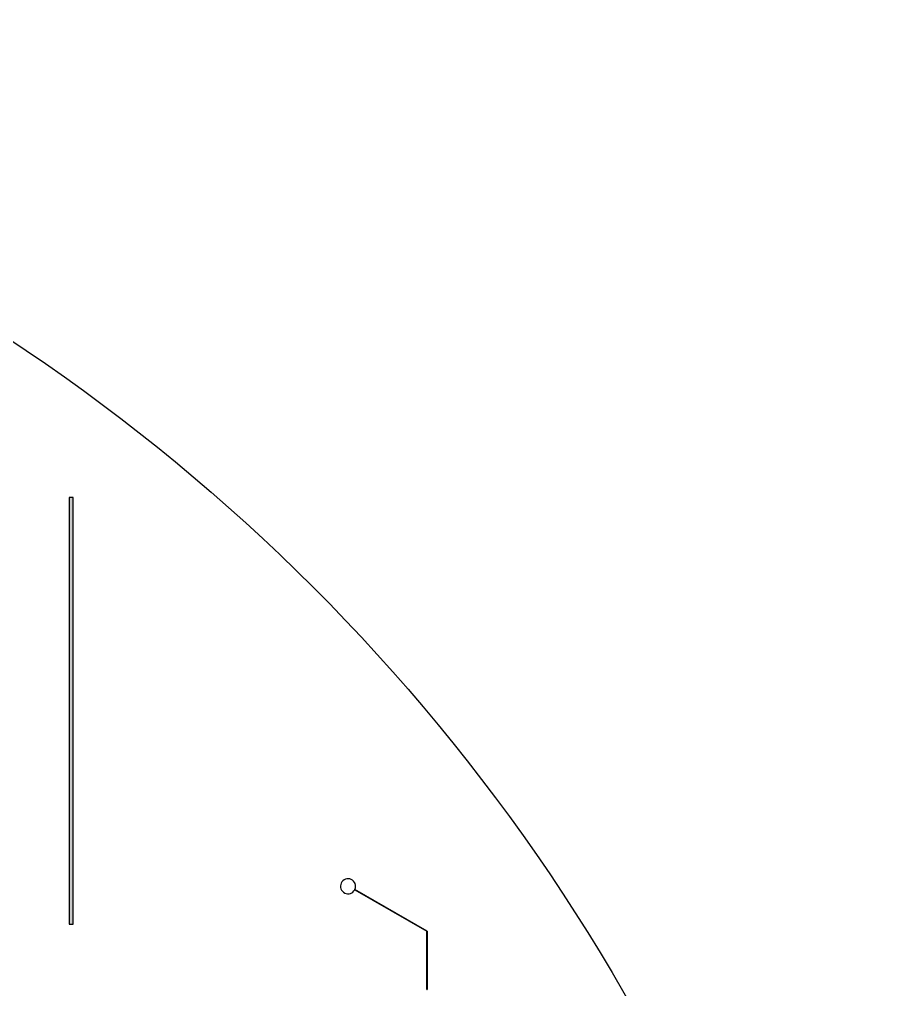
# Model space of a CAD drawing. Header units: inches. Extents: x 734146 to 834146, y 204695 to 304695.
# Drawn here: x 811923 to 834146, y 279666 to 304695 of the extents above; entities that cross this region are included whole.
import ezdxf

# ---------------------------------------------------------------- set-up
doc = ezdxf.new("R2010")
doc.units = ezdxf.units.IN
doc.header["$MEASUREMENT"] = 0

# ---------------------------------------------------------------- blocks, each defined once
blk = doc.blocks.new('*U117')
for p, q in [((1294, -896), (1294, -899)), ((1297, -896), (1294, -896)), ((1294, -899), (1297, -899)), ((1297, -892), (2797, -892)), ((1297, -892), (1297, -896)), ((1297, -902), (1297, -899)), ((2803, -902), (1297, -902))]:
    blk.add_line(p, q)
for points in [[(3870, 965), (2797, -892)], [(2803, -902), (3879, 961)]]:
    blk.add_lwpolyline(points)
blk.add_arc((3957, 1140), 195, 246.2579, 243.309)
blk = doc.blocks.new('*U115')
at = {"color": 0, "linetype": 'ByBlock', "lineweight": -2, "transparency": 16777216}
blk.add_blockref('*U117', (48000, 0), dxfattribs=at)

msp = doc.modelspace()

# ---------------------------------------------------------------- hatches: boundary and pattern name
h = msp.add_hatch(color=256)
h.dxf.hatch_style = 1
h.paths.add_polyline_path([(813309, 292357), (813209, 292357), (813209, 281357), (813309, 281357)])

# ---------------------------------------------------------------- linework, layer by layer
msp.add_lwpolyline([(813309, 292357), (813209, 292357), (813209, 281357), (813309, 281357)], close=True)
msp.add_circle((784146, 254695), 50000)

# ---------------------------------------------------------------- block references
at = {"rotation": 90}
msp.add_blockref('*U115', (821543, 230373), dxfattribs=at)

doc.saveas('drawing.dxf')
